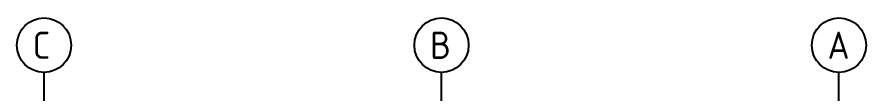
# Model space of a CAD drawing. Extents: x 151242 to 151523, y 158752 to 159354.
# Drawn here: x 151382.19 to 151391.59, y 159103.71 to 159104.53 of the extents above; entities that cross this region are included whole.
import ezdxf

# ---------------------------------------------------------------- set-up
doc = ezdxf.new("R2010")
doc.units = 0
doc.header["$LTSCALE"] = 3
doc.header["$MEASUREMENT"] = 0
doc.linetypes.add('ACAD_ISO10W100', pattern=[18, 12, -3, 0, -3])
for name, color, linetype in [('4', 12, 'CONTINUOUS'), ('axis', 8, 'ACAD_ISO10W100'), ('HATSH', 252, 'CONTINUOUS')]:
    doc.layers.add(name, color=color, linetype=linetype)
doc.styles.add('ISO8', font='iso8')

msp = doc.modelspace()

# ---------------------------------------------------------------- linework, layer by layer
at = {"layer": 'axis', "ltscale": 0.05}
for p, q in [((151382.4894, 159089.0185), (151382.4894, 159103.9349)), ((151386.8894, 159089.0185), (151386.8894, 159103.9349)), ((151391.2894, 159089.0185), (151391.2894, 159103.9349))]:
    msp.add_line(p, q, dxfattribs=at)
at = {"layer": 'HATSH'}
for centre in [(151382.4894, 159104.2349), (151386.8894, 159104.2349), (151391.2894, 159104.2349)]:
    msp.add_circle(centre, 0.3, dxfattribs=at)

# ---------------------------------------------------------------- texts
at = {"layer": '4', "color": 3, "style": 'ISO8'}
for s, p in [('C', (151382.364, 159104.0845)), ('B', (151386.764, 159104.0845)), ('A', (151391.164, 159104.0845))]:
    msp.add_text(s, height=0.3, dxfattribs=at).set_placement(p)

doc.saveas('drawing.dxf')
